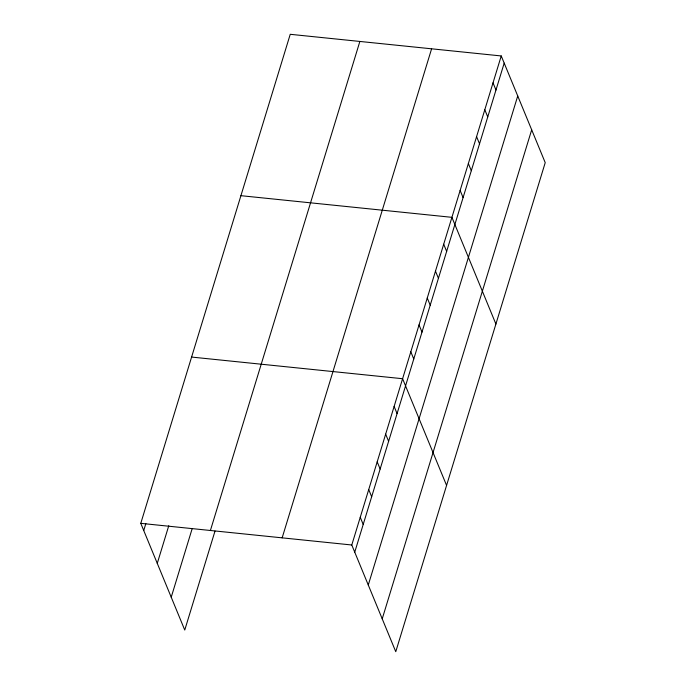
<?xml version="1.0" encoding="UTF-8"?>
<svg xmlns="http://www.w3.org/2000/svg" width="686" height="686" viewBox="0 0 686 686"><rect width="100%" height="100%" fill="white"/><g stroke="black" fill="none" stroke-linecap="round" stroke-linejoin="round"><path stroke-width="1.03" d="M215.01 531.075L184.757 630.048L140.776 523.341L290.238 34.3L501.243 55.952L545.224 162.659L395.762 651.7L351.781 544.993L501.243 55.952M143.734 530.51L145.852 523.581M157.274 563.36L168.765 525.75M171.226 597.206L192.089 528.915M210.405 530.484L359.867 41.443M282.152 537.85L431.605 48.809M354.739 552.161L504.193 63.121M368.271 585.012L517.733 95.971M382.222 618.849L531.684 129.817M240.915 195.681L451.92 217.333L495.901 324.041M191.591 357.063L402.596 378.715L446.577 485.422M140.776 523.341L351.781 544.993M493.02 82.852L495.978 90.02M484.796 109.743L487.755 116.92M476.581 136.643L479.531 143.811M468.358 163.542L471.316 170.711M460.135 190.434L463.093 197.611M443.696 244.233L446.655 251.402M435.473 271.124L438.431 278.302M427.258 298.024L430.216 305.201M419.035 324.924L421.993 332.093M410.82 351.824L413.769 358.992M394.124 406.429L397.083 413.598M385.661 434.144L388.61 441.312M377.189 461.85L380.147 469.027M368.716 489.564L371.675 496.741M360.244 517.278L363.203 524.447"/></g></svg>
